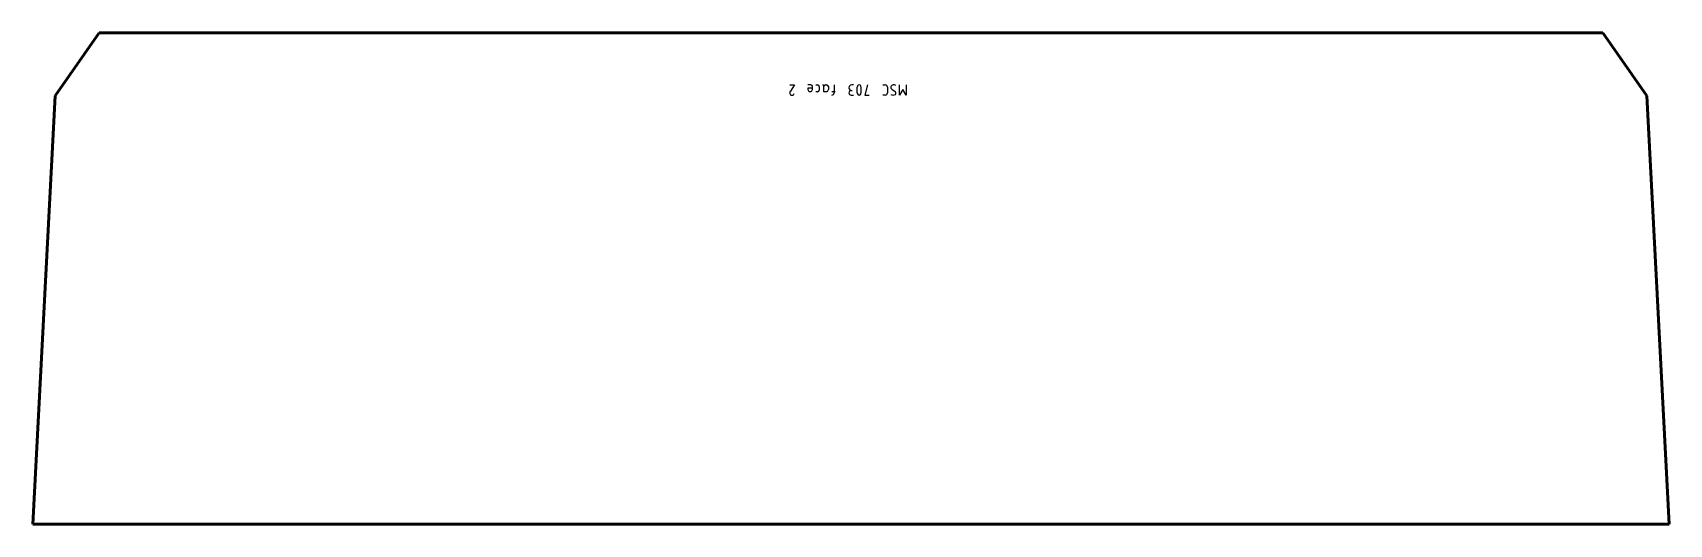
# Model space of a CAD drawing. Header units: millimetres. Extents: x 0 to 1600, y 0 to 480.
import ezdxf

# ---------------------------------------------------------------- set-up
doc = ezdxf.new("R2010")
doc.units = ezdxf.units.MM
doc.layers.add('IV_MARK_SURFACE', color=2, linetype='Continuous', lineweight=25)
doc.layers.add('IV_OUTER_PROFILE', color=7, linetype='Continuous', lineweight=50)

msp = doc.modelspace()

# ---------------------------------------------------------------- linework, layer by layer
at = {"layer": 'IV_MARK_SURFACE'}
for p, q in [((740.1, 429.1), (744.6, 429.1)), ((744.6, 429.1), (740.7, 423)), ((760.7, 429.1), (757.9, 429.1)), ((762.3, 425.8), (757.9, 425.8)), ((757.9, 425.8), (757.9, 424.7)), ((762.3, 425.8), (762.3, 427.4)), ((762.3, 424.7), (762.3, 425.8)), ((765.7, 429.1), (767.3, 429.1)), ((767.3, 422.4), (765.7, 422.4)), ((769, 427.4), (769, 424.1)), ((773.4, 427.4), (773.4, 428)), ((773.4, 422.4), (773.4, 427.4)), ((775.7, 422.4), (773.4, 422.4)), ((775.1, 429.1), (776.2, 429.1)), ((777.9, 427.4), (777.9, 424.7)), ((783.4, 422.4), (781.2, 422.4)), ((783.4, 429.1), (783.4, 422.4)), ((783.4, 422.4), (783.4, 421.3)), ((784.6, 422.4), (783.4, 422.4)), ((800.1, 419.1), (802.3, 419.1)), ((802.3, 429.1), (800.7, 429.1)), ((800.7, 423.5), (801.2, 423.5)), ((816.2, 429.1), (813.4, 419.1)), ((813.4, 419.1), (817.9, 419.1)), ((831.2, 429.1), (833.4, 429.1)), ((833.4, 419.1), (831.2, 419.1)), ((835.7, 426.9), (835.7, 421.3)), ((840.1, 424.7), (842.9, 423)), ((847.3, 419.1), (847.3, 429.1)), ((850.7, 424.7), (847.3, 419.1)), ((854, 419.1), (850.7, 424.7)), ((854, 429.1), (854, 419.1))]:
    msp.add_line(p, q, dxfattribs=at)
for centre, radius, start, end in [((743.1, 421.2), 3.02, 143.6911, 188.2364), ((742.3, 421.4), 2.32, 196.4047, 343.5953), ((760.1, 424.7), 2.22, 180, 0), ((760.7, 427.4), 1.67, 0, 90), ((767.3, 427.4), 1.67, 0, 90), ((767.3, 424.1), 1.67, 270, 0), ((772.3, 428), 1.11, 0, 90), ((775.1, 427.4), 1.67, 90, 180), ((775.7, 424.7), 2.22, 270, 0), ((776.2, 427.4), 1.67, 0, 90), ((781.2, 421.3), 2.22, 270, 360), ((800.7, 426.3), 2.78, 90, 270), ((800.1, 421.3), 2.22, 90, 270), ((819.7, 424.1), 14, 163.8661, 196.1339), ((807.9, 427.3), 1.81, 23.0373, 156.9627), ((807.9, 420.9), 1.8, 202.4119, 337.5881), ((796.1, 424.1), 14, 343.8661, 16.1339), ((833.4, 426.9), 2.22, 0, 90), ((833.4, 421.3), 2.22, 270, 0), ((841.3, 426.7), 2.39, 92.3685, 239.559), ((841.2, 423.8), 4.69, 241.7153, 298.2847), ((841.9, 425.4), 3.74, 56.4174, 100.9627), ((841.8, 421.1), 2.21, 319.6263, 59.2984)]:
    msp.add_arc(centre, radius, start, end, dxfattribs=at)
at = {"layer": 'IV_OUTER_PROFILE'}
for p, q in [((21.9, 418.5), (65, 480)), ((1535, 480), (65, 480)), ((1578.1, 418.5), (1535, 480)), ((0, 0), (21.9, 418.5)), ((1600, 0), (1578.1, 418.5)), ((1600, 0), (0, 0))]:
    msp.add_line(p, q, dxfattribs=at)

doc.saveas('drawing.dxf')
